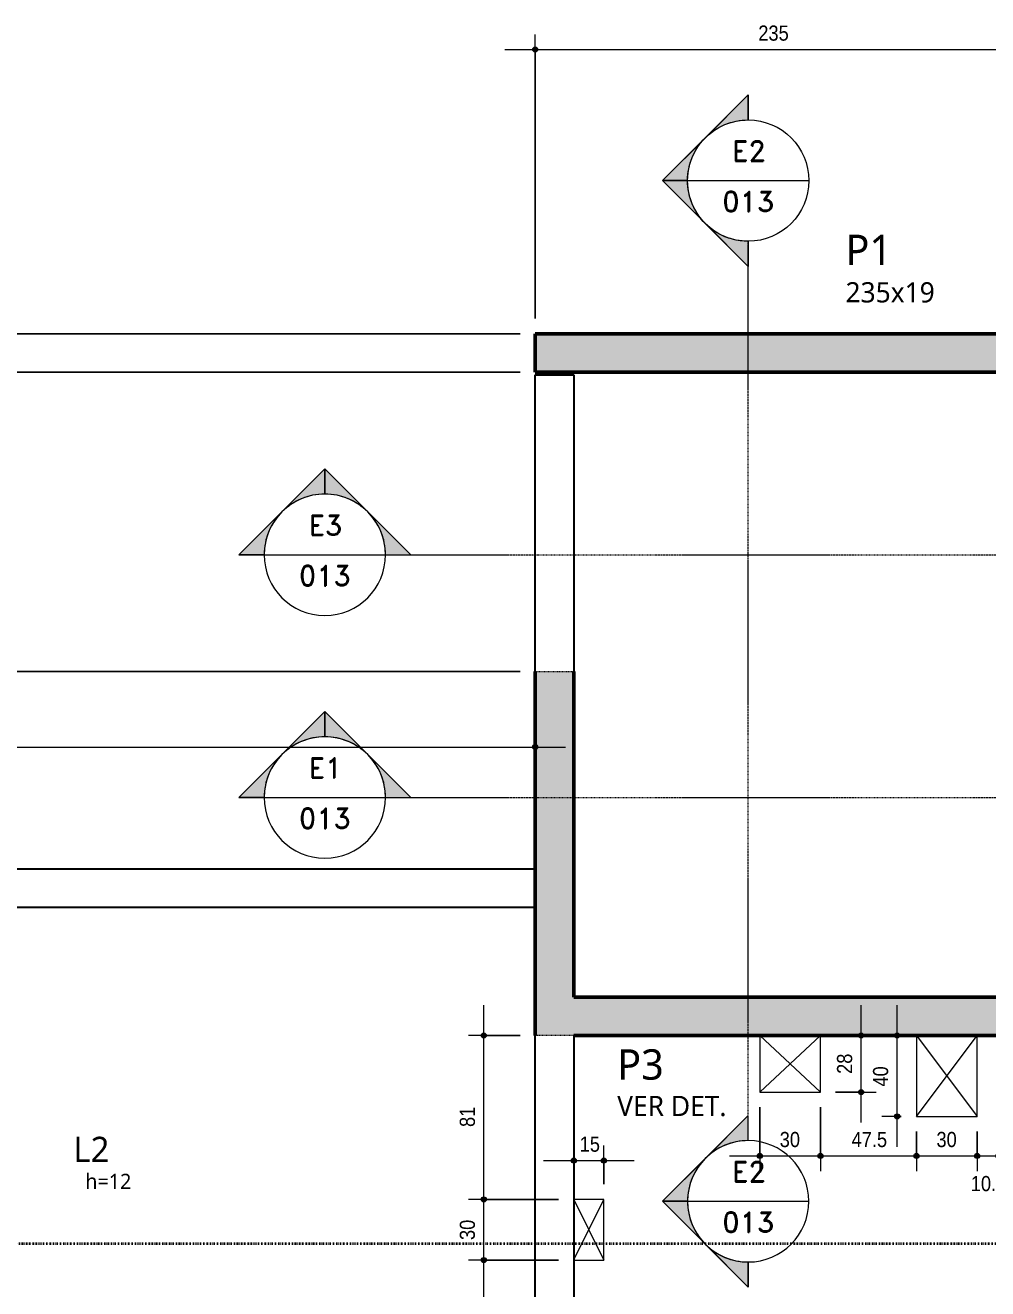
# Model space of a CAD drawing. Header units: centimetres. Extents: x -1968 to 25888, y -1244 to 84208.
# Drawn here: x -547 to -71, y 202 to 826 of the extents above; entities that cross this region are included whole.
import ezdxf

# ---------------------------------------------------------------- set-up
doc = ezdxf.new("R2010")
doc.units = ezdxf.units.CM
for name, pattern in [('Centro de 6 mm', [1.32, 0.6, -0.24, 0.24, -0.24]), ('Dash dot', [1.5875, 0.635, -0.47625, 0, -0.47625]), ('Traço', [0.635, 0.3175, -0.3175])]:
    doc.linetypes.add(name, pattern=pattern)
for name, color, linetype, lineweight in [('A-ANNO-DIMS', 7, 'Continuous', 9), ('A-ANNO-DIMS-50', 7, 'Continuous', 9), ('A-FLOR', 7, 'Continuous', 18), ('A-FLOR-IDEN', 7, 'Continuous', 9), ('G-ANNO-SYMB', 7, 'Continuous', 9), ('S-BEAM', 7, 'Continuous', 18), ('S-COLS', 7, 'Continuous', 18), ('S-COLS-HDLN', 7, 'Traço', 18), ('S-COLS-IDEN', 7, 'Continuous', 9), ('S-GRID', 7, 'Continuous', 9)]:
    doc.layers.add(name, color=color, linetype=linetype, lineweight=lineweight)
doc.styles.add('Fira Sans', font='', dxfattribs={"width": 0.9, "height": 7.5})
doc.styles.add('Gadugi', font='gadugi.ttf', dxfattribs={"height": 10})
doc.styles.add('Gadugi_1', font='gadugi.ttf', dxfattribs={"height": 15})
doc.styles.add('Gadugi_2', font='gadugi.ttf', dxfattribs={"height": 7.5})
doc.styles.add('Gadugi_3', font='gadugi.ttf', dxfattribs={"height": 12.5})
doc.styles.add('Gadugi_4', font='gadugi.ttf', dxfattribs={"height": 0.2})
doc.styles.add('RomanD', font='romand__.ttf', dxfattribs={"height": 10})
doc.styles.get('Fira Sans').set_extended_font_data('Fira Sans')
doc.dimstyles.new('PED_R80_1_5mm_ACIMA_As_ESQ__R00', dxfattribs={"dimscale": 30.48, "dimtxt": 10.229846, "dimasz": 0.328084, "dimexe": 0.246063, "dimexo": 0.246063, "dimgap": 0.049213, "dimtad": 1, "dimdec": 1, "dimrnd": 0.5, "dimdsep": 46, "dimtxsty": 'Fira Sans', "dimblk1": 'DOTSMALL', "dimblk2": 'DOTSMALL', "dimsah": 1, "dimcen": 0.09, "dimdle": 0.492126, "dimazin": 0, "dimtfac": 1, "dimtdec": 4, "dimtix": 1, "dimtmove": 0, "dimatfit": 3, "dimfxl": 1, "dimtvp": 1, "dimtolj": 1, "dimtzin": 0, "dimarcsym": 2})
doc.dimstyles.new('PED_R80_1_5mm_ACIMA_As_ESQ__R00_1', dxfattribs={"dimscale": 30.48, "dimtxt": 10.229846, "dimasz": 0.328084, "dimexe": 0.246063, "dimexo": 0.246063, "dimgap": 0.049213, "dimtad": 1, "dimdec": 1, "dimrnd": 0.5, "dimdsep": 46, "dimtxsty": 'Fira Sans', "dimblk1": 'DOTSMALL', "dimblk2": 'DOTSMALL', "dimsah": 1, "dimcen": 0.09, "dimdle": 0.492126, "dimazin": 0, "dimtfac": 1, "dimtdec": 4, "dimtix": 1, "dimtmove": 2, "dimatfit": 3, "dimfxl": 1, "dimtvp": 1, "dimtolj": 1, "dimtzin": 0, "dimarcsym": 2})

# ---------------------------------------------------------------- blocks, each defined once
blk = doc.blocks.new('PED_TAG_PILAR_R03 - PILAR VER DET_-2523782-PL100 - FORMA DO PAVIMENTO TIPO')
at = {"layer": 'S-COLS-IDEN', "insert": (0.115, -0.625), "char_height": 0.2, "width": 1.37089, "attachment_point": 1, "style": 'Gadugi_4'}
blk.add_mtext('VER DET.', dxfattribs=at)
blk = doc.blocks.new('Corte - M_Cabeça do corte - Preenchida-2060824-PL100 - FORMA DO PAVIMENTO TIPO')
at = {"layer": 'G-ANNO-SYMB'}
h = blk.add_hatch(color=256, dxfattribs=at)
edge = h.paths.add_edge_path(flags=0)
edge.add_line((-0.6, 0.849), (-0.6, 0.6))
edge.add_arc((-0.6, 0), 0.6, 90, 135)
edge.add_line((-1.024, 0.424), (-0.6, 0.849))
h = blk.add_hatch(color=256, dxfattribs=at)
edge = h.paths.add_edge_path(flags=0)
edge.add_line((-0.6, 0.849), (-0.176, 0.424))
edge.add_arc((-0.6, 0), 0.6, 45, 90)
edge.add_line((-0.6, 0.6), (-0.6, 0.849))
h = blk.add_hatch(color=256, dxfattribs=at)
edge = h.paths.add_edge_path(flags=0)
edge.add_line((-1.449, 0), (-1.024, 0.424))
edge.add_arc((-0.6, 0), 0.6, 135, 180)
edge.add_line((-1.2, 0), (-1.449, 0))
h = blk.add_hatch(color=256, dxfattribs=at)
edge = h.paths.add_edge_path(flags=0)
edge.add_line((0.249, 0), (0, 0))
edge.add_arc((-0.6, 0), 0.6, 360, 405)
edge.add_line((-0.176, 0.424), (0.249, 0))
for p, q in [((-0.6, 0.849), (-1.449, 0)), ((-0.6, 0.849), (-1.024, 0.424)), ((-0.6, 0.849), (0.249, 0)), ((-0.6, 0.6), (-0.6, 0.849)), ((-0.6, 0.849), (-0.6, 0.6)), ((-0.176, 0.424), (-0.6, 0.849)), ((-1.024, 0.424), (-1.449, 0)), ((0.249, 0), (-0.176, 0.424)), ((-1.449, 0), (-1.2, 0)), ((0, 0), (0.249, 0)), ((-1.2, 0), (-1.449, 0)), ((0, 0), (0.249, 0))]:
    blk.add_line(p, q, dxfattribs=at)
for start, end in [(360, 180), (90, 135), (45, 90), (135, 180), (360, 45), (180, 360)]:
    blk.add_arc((-0.6, 0), 0.6, start, end, dxfattribs=at)
blk = doc.blocks.new('DIMBLOCK27-PL100 - FORMA DO PAVIMENTO TIPO')
at = {"layer": 'A-ANNO-DIMS-50', "true_color": 0x000032}
h = blk.add_hatch(color=178, dxfattribs=at)
edge = h.paths.add_edge_path(flags=0)
edge.add_arc((-555.81, 506.75), 1.25, 0, 360)
h = blk.add_hatch(color=178, dxfattribs=at)
edge = h.paths.add_edge_path(flags=0)
edge.add_arc((-555.81, 409.25), 1.25, 0, 360)
at = {"layer": 'A-ANNO-DIMS-50', "color": 178, "true_color": 0x000032}
for p, q in [((-302.5, 506.75), (-563.31, 506.75)), ((-555.81, 409.25), (-555.81, 506.75)), ((-555.81, 506.75), (-302.5, 506.75)), ((-550.08, 409.25), (-563.31, 409.25)), ((-555.81, 409.25), (-550.08, 409.25))]:
    blk.add_line(p, q, dxfattribs=at)
for centre in [(-555.81, 506.75), (-555.81, 409.25)]:
    blk.add_circle(centre, 1.25, dxfattribs=at)
at = {"layer": 'A-ANNO-DIMS-50', "color": 0, "insert": (-567.7, 449.67), "char_height": 7.5, "width": 19.9875, "attachment_point": 1, "rotation": 90, "line_spacing_factor": 1.049215, "style": 'Fira Sans'}
blk.add_mtext('97.5', dxfattribs=at)
blk = doc.blocks.new('_DotSmall')
at = {"color": 0, "linetype": 'ByBlock', "const_width": 0.5}
blk.add_lwpolyline([(-0.0625, 0, 1), (0.0625, 0, 1)], format="xyb", close=True, dxfattribs=at)
blk = doc.blocks.new('DIMBLOCK28-PL100 - FORMA DO PAVIMENTO TIPO')
at = {"layer": 'A-ANNO-DIMS-50', "true_color": 0x000032}
h = blk.add_hatch(color=178, dxfattribs=at)
edge = h.paths.add_edge_path(flags=0)
edge.add_arc((-555.81, 654.75), 1.25, 0, 360)
h = blk.add_hatch(color=178, dxfattribs=at)
edge = h.paths.add_edge_path(flags=0)
edge.add_arc((-555.81, 506.75), 1.25, 0, 360)
at = {"layer": 'A-ANNO-DIMS-50', "color": 178, "true_color": 0x000032}
for p, q in [((-302.5, 654.75), (-563.31, 654.75)), ((-555.81, 506.75), (-555.81, 654.75)), ((-555.81, 654.75), (-302.5, 654.75)), ((-302.5, 506.75), (-563.31, 506.75)), ((-555.81, 506.75), (-302.5, 506.75))]:
    blk.add_line(p, q, dxfattribs=at)
for centre in [(-555.81, 654.75), (-555.81, 506.75)]:
    blk.add_circle(centre, 1.25, dxfattribs=at)
at = {"layer": 'A-ANNO-DIMS-50', "color": 0, "insert": (-567.7, 573.47), "char_height": 7.5, "width": 17.4694, "attachment_point": 1, "rotation": 90, "line_spacing_factor": 1.049215, "style": 'Fira Sans'}
blk.add_mtext('148', dxfattribs=at)
blk = doc.blocks.new('DIMBLOCK29-PL100 - FORMA DO PAVIMENTO TIPO')
at = {"layer": 'A-ANNO-DIMS-50', "true_color": 0x000032}
h = blk.add_hatch(color=178, dxfattribs=at)
edge = h.paths.add_edge_path(flags=0)
edge.add_arc((-555.81, 673.75), 1.25, 0, 360)
h = blk.add_hatch(color=178, dxfattribs=at)
edge = h.paths.add_edge_path(flags=0)
edge.add_arc((-555.81, 654.75), 1.25, 0, 360)
at = {"layer": 'A-ANNO-DIMS-50', "color": 178, "true_color": 0x000032}
for p, q in [((-555.81, 654.75), (-555.81, 688.75)), ((-302.5, 673.75), (-563.31, 673.75)), ((-555.81, 673.75), (-302.5, 673.75)), ((-302.5, 654.75), (-563.31, 654.75)), ((-555.81, 654.75), (-302.5, 654.75))]:
    blk.add_line(p, q, dxfattribs=at)
for centre in [(-555.81, 673.75), (-555.81, 654.75)]:
    blk.add_circle(centre, 1.25, dxfattribs=at)
at = {"layer": 'A-ANNO-DIMS-50', "color": 0, "insert": (-567.7, 659.59), "char_height": 7.5, "width": 11.1741, "attachment_point": 1, "rotation": 90, "line_spacing_factor": 1.049215, "style": 'Fira Sans'}
blk.add_mtext('19', dxfattribs=at)
blk = doc.blocks.new('DIMBLOCK79-PL100 - FORMA DO PAVIMENTO TIPO')
at = {"layer": 'A-ANNO-DIMS-50', "true_color": 0x000032}
h = blk.add_hatch(color=178, dxfattribs=at)
edge = h.paths.add_edge_path(flags=0)
edge.add_arc((-1006.5, 469.4), 1.25, 0, 360)
h = blk.add_hatch(color=178, dxfattribs=at)
edge = h.paths.add_edge_path(flags=0)
edge.add_arc((-295, 469.4), 1.25, 0, 360)
at = {"layer": 'A-ANNO-DIMS-50', "color": 178, "true_color": 0x000032}
for p, q in [((-1006.5, 463.66), (-1006.5, 476.9)), ((-295, 463.66), (-295, 476.9)), ((-1006.5, 469.4), (-280, 469.4)), ((-1006.5, 469.4), (-1006.5, 463.66)), ((-295, 469.4), (-295, 463.66))]:
    blk.add_line(p, q, dxfattribs=at)
for centre in [(-1006.5, 469.4), (-295, 469.4)]:
    blk.add_circle(centre, 1.25, dxfattribs=at)
at = {"layer": 'A-ANNO-DIMS-50', "color": 0, "insert": (-660.72, 481.28), "char_height": 7.5, "width": 23.9221, "attachment_point": 1, "line_spacing_factor": 1.049215, "style": 'Fira Sans'}
blk.add_mtext('711.5', dxfattribs=at)
blk = doc.blocks.new('DIMBLOCK80-PL100 - FORMA DO PAVIMENTO TIPO')
at = {"layer": 'A-ANNO-DIMS-50', "true_color": 0x000032}
h = blk.add_hatch(color=178, dxfattribs=at)
edge = h.paths.add_edge_path(flags=0)
edge.add_arc((-295, 814.3), 1.25, 0, 360)
h = blk.add_hatch(color=178, dxfattribs=at)
edge = h.paths.add_edge_path(flags=0)
edge.add_arc((-60, 814.3), 1.25, 0, 360)
at = {"layer": 'A-ANNO-DIMS-50', "color": 178, "true_color": 0x000032}
for p, q in [((-295, 681.25), (-295, 821.8)), ((-60, 681.25), (-60, 821.8)), ((-310, 814.3), (-60, 814.3)), ((-295, 814.3), (-295, 681.25)), ((-60, 814.3), (-60, 681.25))]:
    blk.add_line(p, q, dxfattribs=at)
for centre in [(-295, 814.3), (-60, 814.3)]:
    blk.add_circle(centre, 1.25, dxfattribs=at)
at = {"layer": 'A-ANNO-DIMS-50', "color": 0, "insert": (-184.71, 826.18), "char_height": 7.5, "width": 17.312, "attachment_point": 1, "line_spacing_factor": 1.049215, "style": 'Fira Sans'}
blk.add_mtext('235', dxfattribs=at)
blk = doc.blocks.new('DIMBLOCK201-PL100 - FORMA DO PAVIMENTO TIPO')
at = {"layer": 'A-ANNO-DIMS-50', "true_color": 0x000032}
h = blk.add_hatch(color=178, dxfattribs=at)
edge = h.paths.add_edge_path(flags=0)
edge.add_arc((-320.47, 215.73), 1.25, 0, 360)
h = blk.add_hatch(color=178, dxfattribs=at)
edge = h.paths.add_edge_path(flags=0)
edge.add_arc((-320.47, 163.73), 1.25, 0, 360)
at = {"layer": 'A-ANNO-DIMS-50', "color": 178, "true_color": 0x000032}
for p, q in [((-283.5, 215.73), (-327.97, 215.73)), ((-320.47, 163.73), (-320.47, 215.73)), ((-320.47, 215.73), (-283.5, 215.73)), ((-283.5, 163.73), (-327.97, 163.73)), ((-320.47, 163.73), (-283.5, 163.73))]:
    blk.add_line(p, q, dxfattribs=at)
for centre in [(-320.47, 215.73), (-320.47, 163.73)]:
    blk.add_circle(centre, 1.25, dxfattribs=at)
at = {"layer": 'A-ANNO-DIMS-50', "color": 0, "insert": (-332.35, 184.95), "char_height": 7.5, "width": 11.4889, "attachment_point": 1, "rotation": 90, "line_spacing_factor": 1.049215, "style": 'Fira Sans'}
blk.add_mtext('52', dxfattribs=at)
blk = doc.blocks.new('DIMBLOCK202-PL100 - FORMA DO PAVIMENTO TIPO')
at = {"layer": 'A-ANNO-DIMS-50', "true_color": 0x000032}
h = blk.add_hatch(color=178, dxfattribs=at)
edge = h.paths.add_edge_path(flags=0)
edge.add_arc((-320.47, 245.73), 1.25, 0, 360)
h = blk.add_hatch(color=178, dxfattribs=at)
edge = h.paths.add_edge_path(flags=0)
edge.add_arc((-320.47, 215.73), 1.25, 0, 360)
at = {"layer": 'A-ANNO-DIMS-50', "color": 178, "true_color": 0x000032}
for p, q in [((-283.5, 245.73), (-327.97, 245.73)), ((-320.47, 215.73), (-320.47, 245.73)), ((-320.47, 245.73), (-283.5, 245.73)), ((-283.5, 215.73), (-327.97, 215.73)), ((-320.47, 215.73), (-283.5, 215.73))]:
    blk.add_line(p, q, dxfattribs=at)
for centre in [(-320.47, 245.73), (-320.47, 215.73)]:
    blk.add_circle(centre, 1.25, dxfattribs=at)
at = {"layer": 'A-ANNO-DIMS-50', "color": 0, "insert": (-332.35, 225.62), "char_height": 7.5, "width": 12.2758, "attachment_point": 1, "rotation": 90, "line_spacing_factor": 1.049215, "style": 'Fira Sans'}
blk.add_mtext('30', dxfattribs=at)
blk = doc.blocks.new('DIMBLOCK203-PL100 - FORMA DO PAVIMENTO TIPO')
at = {"layer": 'A-ANNO-DIMS-50', "true_color": 0x000032}
h = blk.add_hatch(color=178, dxfattribs=at)
edge = h.paths.add_edge_path(flags=0)
edge.add_arc((-320.47, 326.75), 1.25, 0, 360)
h = blk.add_hatch(color=178, dxfattribs=at)
edge = h.paths.add_edge_path(flags=0)
edge.add_arc((-320.47, 245.73), 1.25, 0, 360)
at = {"layer": 'A-ANNO-DIMS-50', "color": 178, "true_color": 0x000032}
for p, q in [((-320.47, 245.73), (-320.47, 341.75)), ((-302.5, 326.75), (-327.97, 326.75)), ((-320.47, 326.75), (-302.5, 326.75)), ((-283.5, 245.73), (-327.97, 245.73)), ((-320.47, 245.73), (-283.5, 245.73))]:
    blk.add_line(p, q, dxfattribs=at)
for centre in [(-320.47, 326.75), (-320.47, 245.73)]:
    blk.add_circle(centre, 1.25, dxfattribs=at)
at = {"layer": 'A-ANNO-DIMS-50', "color": 0, "insert": (-332.35, 281.52), "char_height": 7.5, "width": 11.3315, "attachment_point": 1, "rotation": 90, "line_spacing_factor": 1.049215, "style": 'Fira Sans'}
blk.add_mtext('81', dxfattribs=at)
blk = doc.blocks.new('DIMBLOCK204-PL100 - FORMA DO PAVIMENTO TIPO')
at = {"layer": 'A-ANNO-DIMS-50', "true_color": 0x000032}
h = blk.add_hatch(color=178, dxfattribs=at)
edge = h.paths.add_edge_path(flags=0)
edge.add_arc((-276, 264.89), 1.25, 0, 360)
h = blk.add_hatch(color=178, dxfattribs=at)
edge = h.paths.add_edge_path(flags=0)
edge.add_arc((-261.02, 264.89), 1.25, 0, 360)
at = {"layer": 'A-ANNO-DIMS-50', "color": 178, "true_color": 0x000032}
for p, q in [((-276, 259.16), (-276, 272.39)), ((-261.02, 253.23), (-261.02, 272.39)), ((-291, 264.89), (-246.02, 264.89)), ((-276, 264.89), (-276, 259.16)), ((-261.02, 264.89), (-261.02, 253.23))]:
    blk.add_line(p, q, dxfattribs=at)
for centre in [(-276, 264.89), (-261.02, 264.89)]:
    blk.add_circle(centre, 1.25, dxfattribs=at)
at = {"layer": 'A-ANNO-DIMS-50', "color": 0, "insert": (-273.04, 276.78), "char_height": 7.5, "width": 10.8594, "attachment_point": 1, "rotation": 0, "line_spacing_factor": 1.049215, "style": 'Fira Sans'}
blk.add_mtext('15', dxfattribs=at)
blk = doc.blocks.new('DIMBLOCK205-PL100 - FORMA DO PAVIMENTO TIPO')
at = {"layer": 'A-ANNO-DIMS-50', "true_color": 0x000032}
h = blk.add_hatch(color=178, dxfattribs=at)
edge = h.paths.add_edge_path(flags=0)
edge.add_arc((-184, 267.19), 1.25, 0, 360)
h = blk.add_hatch(color=178, dxfattribs=at)
edge = h.paths.add_edge_path(flags=0)
edge.add_arc((-154, 267.19), 1.25, 0, 360)
at = {"layer": 'A-ANNO-DIMS-50', "color": 178, "true_color": 0x000032}
for p, q in [((-184, 291.25), (-184, 259.69)), ((-184, 267.19), (-184, 291.25)), ((-154, 291.25), (-154, 259.69)), ((-154, 267.19), (-154, 291.25)), ((-199, 267.19), (-154, 267.19))]:
    blk.add_line(p, q, dxfattribs=at)
for centre in [(-184, 267.19), (-154, 267.19)]:
    blk.add_circle(centre, 1.25, dxfattribs=at)
at = {"layer": 'A-ANNO-DIMS-50', "color": 0, "insert": (-174.12, 279.08), "char_height": 7.5, "width": 12.2758, "attachment_point": 1, "line_spacing_factor": 1.049215, "style": 'Fira Sans'}
blk.add_mtext('30', dxfattribs=at)
blk = doc.blocks.new('DIMBLOCK206-PL100 - FORMA DO PAVIMENTO TIPO')
at = {"layer": 'A-ANNO-DIMS-50', "true_color": 0x000032}
h = blk.add_hatch(color=178, dxfattribs=at)
edge = h.paths.add_edge_path(flags=0)
edge.add_arc((-154, 267.19), 1.25, 0, 360)
h = blk.add_hatch(color=178, dxfattribs=at)
edge = h.paths.add_edge_path(flags=0)
edge.add_arc((-106.51, 267.19), 1.25, 0, 360)
at = {"layer": 'A-ANNO-DIMS-50', "color": 178, "true_color": 0x000032}
for p, q in [((-154, 291.25), (-154, 259.69)), ((-154, 267.19), (-154, 291.25)), ((-106.51, 279.25), (-106.51, 259.69)), ((-106.51, 267.19), (-106.51, 279.25)), ((-154, 267.19), (-106.51, 267.19))]:
    blk.add_line(p, q, dxfattribs=at)
for centre in [(-154, 267.19), (-106.51, 267.19)]:
    blk.add_circle(centre, 1.25, dxfattribs=at)
at = {"layer": 'A-ANNO-DIMS-50', "color": 0, "insert": (-138.58, 279.08), "char_height": 7.5, "width": 19.9875, "attachment_point": 1, "line_spacing_factor": 1.049215, "style": 'Fira Sans'}
blk.add_mtext('47.5', dxfattribs=at)
blk = doc.blocks.new('DIMBLOCK207-PL100 - FORMA DO PAVIMENTO TIPO')
at = {"layer": 'A-ANNO-DIMS-50', "true_color": 0x000032}
h = blk.add_hatch(color=178, dxfattribs=at)
edge = h.paths.add_edge_path(flags=0)
edge.add_arc((-106.51, 267.19), 1.25, 0, 360)
h = blk.add_hatch(color=178, dxfattribs=at)
edge = h.paths.add_edge_path(flags=0)
edge.add_arc((-76.51, 267.19), 1.25, 0, 360)
at = {"layer": 'A-ANNO-DIMS-50', "color": 178, "true_color": 0x000032}
for p, q in [((-106.51, 279.25), (-106.51, 259.69)), ((-106.51, 267.19), (-106.51, 279.25)), ((-76.51, 279.25), (-76.51, 259.69)), ((-76.51, 267.19), (-76.51, 279.25)), ((-106.51, 267.19), (-76.51, 267.19))]:
    blk.add_line(p, q, dxfattribs=at)
for centre in [(-106.51, 267.19), (-76.51, 267.19)]:
    blk.add_circle(centre, 1.25, dxfattribs=at)
at = {"layer": 'A-ANNO-DIMS-50', "color": 0, "insert": (-96.62, 279.08), "char_height": 7.5, "width": 12.2758, "attachment_point": 1, "line_spacing_factor": 1.049215, "style": 'Fira Sans'}
blk.add_mtext('30', dxfattribs=at)
blk = doc.blocks.new('DIMBLOCK208-PL100 - FORMA DO PAVIMENTO TIPO')
at = {"layer": 'A-ANNO-DIMS-50', "true_color": 0x000032}
h = blk.add_hatch(color=178, dxfattribs=at)
edge = h.paths.add_edge_path(flags=0)
edge.add_arc((-76.51, 267.19), 1.25, 0, 360)
h = blk.add_hatch(color=178, dxfattribs=at)
edge = h.paths.add_edge_path(flags=0)
edge.add_arc((-66.01, 267.19), 1.25, 0, 360)
at = {"layer": 'A-ANNO-DIMS-50', "color": 178, "true_color": 0x000032}
for p, q in [((-76.51, 279.25), (-76.51, 259.69)), ((-76.51, 267.19), (-76.51, 279.25)), ((-66.01, 280.24), (-66.01, 259.69)), ((-66.01, 267.19), (-66.01, 280.24)), ((-76.51, 267.19), (-66.01, 267.19))]:
    blk.add_line(p, q, dxfattribs=at)
for centre in [(-76.51, 267.19), (-66.01, 267.19)]:
    blk.add_circle(centre, 1.25, dxfattribs=at)
at = {"layer": 'A-ANNO-DIMS-50', "color": 0, "insert": (-79.65, 257.29), "char_height": 7.5, "width": 20.1449, "attachment_point": 1, "line_spacing_factor": 1.049215, "style": 'Fira Sans'}
blk.add_mtext('10.5', dxfattribs=at)
blk = doc.blocks.new('DIMBLOCK213-PL100 - FORMA DO PAVIMENTO TIPO')
at = {"layer": 'A-ANNO-DIMS-50', "true_color": 0x000032}
h = blk.add_hatch(color=178, dxfattribs=at)
edge = h.paths.add_edge_path(flags=0)
edge.add_arc((-133.91, 326.75), 1.25, 0, 360)
h = blk.add_hatch(color=178, dxfattribs=at)
edge = h.paths.add_edge_path(flags=0)
edge.add_arc((-133.91, 298.75), 1.25, 0, 360)
at = {"layer": 'A-ANNO-DIMS-50', "color": 178, "true_color": 0x000032}
for p, q in [((-133.91, 283.75), (-133.91, 341.75)), ((-128.18, 326.75), (-141.41, 326.75)), ((-133.91, 326.75), (-128.18, 326.75)), ((-146.5, 298.75), (-126.41, 298.75)), ((-133.91, 298.75), (-146.5, 298.75))]:
    blk.add_line(p, q, dxfattribs=at)
for centre in [(-133.91, 326.75), (-133.91, 298.75)]:
    blk.add_circle(centre, 1.25, dxfattribs=at)
at = {"layer": 'A-ANNO-DIMS-50', "color": 0, "insert": (-145.8, 307.77), "char_height": 7.5, "width": 11.9611, "attachment_point": 1, "rotation": 90, "line_spacing_factor": 1.049215, "style": 'Fira Sans'}
blk.add_mtext('28', dxfattribs=at)
blk = doc.blocks.new('DIMBLOCK214-PL100 - FORMA DO PAVIMENTO TIPO')
at = {"layer": 'A-ANNO-DIMS-50', "true_color": 0x000032}
h = blk.add_hatch(color=178, dxfattribs=at)
edge = h.paths.add_edge_path(flags=0)
edge.add_arc((-116.11, 326.75), 1.25, 0, 360)
h = blk.add_hatch(color=178, dxfattribs=at)
edge = h.paths.add_edge_path(flags=0)
edge.add_arc((-116.11, 286.75), 1.25, 0, 360)
at = {"layer": 'A-ANNO-DIMS-50', "color": 178, "true_color": 0x000032}
for p, q in [((-116.11, 271.75), (-116.11, 341.75)), ((-110.38, 326.75), (-123.61, 326.75)), ((-116.11, 326.75), (-110.38, 326.75)), ((-114.01, 286.75), (-123.61, 286.75)), ((-116.11, 286.75), (-114.01, 286.75))]:
    blk.add_line(p, q, dxfattribs=at)
for centre in [(-116.11, 326.75), (-116.11, 286.75)]:
    blk.add_circle(centre, 1.25, dxfattribs=at)
at = {"layer": 'A-ANNO-DIMS-50', "color": 0, "insert": (-128, 301.5), "char_height": 7.5, "width": 12.5906, "attachment_point": 1, "rotation": 90, "line_spacing_factor": 1.049215, "style": 'Fira Sans'}
blk.add_mtext('40', dxfattribs=at)

msp = doc.modelspace()

# ---------------------------------------------------------------- hatches: boundary and pattern name
at = {"layer": 'S-COLS', "true_color": 0x808080}
for points in [[(-60, 654.75), (-60, 673.75), (-295, 673.75), (-295, 654.75)], [(-276, 326.75), (-60, 326.75), (-60, 345.75), (-276, 345.75), (-276, 506.75), (-295, 506.75), (-295, 326.75)]]:
    msp.add_hatch(color=8, dxfattribs=at).paths.add_polyline_path(points, flags=0)

# ---------------------------------------------------------------- linework, layer by layer
at = {"lineweight": 18}
for p, q in [((-154, 326.75), (-184, 298.75)), ((-184, 326.75), (-154, 298.75)), ((-106.51, 286.75), (-76.51, 326.75)), ((-106.51, 326.75), (-76.51, 286.75)), ((-276, 215.79), (-261.03, 245.72)), ((-276, 245.68), (-261.03, 215.74))]:
    msp.add_line(p, q, dxfattribs=at)
at = {"linetype": 'Traço', "lineweight": 18}
for p, q in [((-276.02, 245.73), (-276, 245.7)), ((-276.02, 215.73), (-276, 215.77))]:
    msp.add_line(p, q, dxfattribs=at)
at = {"layer": 'A-FLOR'}
for p, q in [((-184, 326.75), (-184, 298.75)), ((-154, 298.75), (-154, 326.75)), ((-106.51, 326.75), (-106.51, 286.75)), ((-76.51, 286.75), (-76.51, 326.75)), ((-184, 298.75), (-154, 298.75)), ((-106.51, 286.75), (-76.51, 286.75)), ((-261.02, 245.73), (-276, 245.73)), ((-261.02, 215.73), (-261.02, 245.73)), ((-276, 215.73), (-261.02, 215.73))]:
    msp.add_line(p, q, dxfattribs=at)
at = {"layer": 'G-ANNO-SYMB'}
for p, q in [((-219.7, 749.48), (-159.7, 749.48)), ((-429.05, 564.47), (-369.05, 564.47)), ((-429.05, 444.47), (-369.05, 444.47)), ((-219.7, 244.77), (-159.7, 244.77))]:
    msp.add_line(p, q, dxfattribs=at)
at = {"layer": 'G-ANNO-SYMB', "linetype": 'Centro de 6 mm'}
for p, q in [((-189.7, 274.77), (-189.7, 719.48)), ((-369.05, 564.47), (362.27, 564.47)), ((-369.05, 444.47), (362.27, 444.47))]:
    msp.add_line(p, q, dxfattribs=at)
at = {"layer": 'S-BEAM', "lineweight": 25}
for p, q in [((-295, 653.48), (-276, 653.48)), ((-295, 506.75), (-295, 653.48)), ((-276, 653.48), (-276, 506.75)), ((-1120.5, 409.25), (-295, 409.25)), ((-700, 390.25), (-295, 390.25)), ((-295, 13.75), (-295, 326.75)), ((-276, 326.75), (-276, 13.75))]:
    msp.add_line(p, q, dxfattribs=at)
at = {"layer": 'S-COLS', "lineweight": 50}
for p, q in [((-295, 654.75), (-295, 673.75)), ((-295, 673.75), (-60, 673.75)), ((-60, 654.75), (-295, 654.75)), ((-295, 326.75), (-295, 506.75)), ((-276, 506.75), (-276, 345.75)), ((-276, 345.75), (-60, 345.75)), ((-60, 326.75), (-276, 326.75))]:
    msp.add_line(p, q, dxfattribs=at)
at = {"layer": 'S-COLS-HDLN'}
for p, q in [((-295, 506.75), (-276, 506.75)), ((-276, 326.75), (-295, 326.75))]:
    msp.add_line(p, q, dxfattribs=at)
at = {"layer": 'S-GRID', "color": 114, "linetype": 'Dash dot', "lineweight": 35, "true_color": 0x00b050}
msp.add_line((1777.37, 223.75), (-1902.74, 223.75), dxfattribs=at)

# ---------------------------------------------------------------- block references
at = {"layer": 'G-ANNO-SYMB', "extrusion": (0, 0, -1), "xscale": 49.99999999999998, "yscale": 49.99999999999998, "zscale": 49.99999999999998, "rotation": 270.0000000000002}
msp.add_blockref('Corte - M_Cabeça do corte - Preenchida-2060824-PL100 - FORMA DO PAVIMENTO TIPO', (189.7, 719.48), dxfattribs=at)
at = {"layer": 'G-ANNO-SYMB', "xscale": 49.99999999999998, "yscale": 49.99999999999998, "zscale": 49.99999999999998}
for p in [(-369.05, 564.47), (-369.05, 444.47)]:
    msp.add_blockref('Corte - M_Cabeça do corte - Preenchida-2060824-PL100 - FORMA DO PAVIMENTO TIPO', p, dxfattribs=at)
at = {"layer": 'G-ANNO-SYMB', "xscale": 49.99999999999998, "yscale": 49.99999999999998, "zscale": 49.99999999999998, "rotation": 90}
msp.add_blockref('Corte - M_Cabeça do corte - Preenchida-2060824-PL100 - FORMA DO PAVIMENTO TIPO', (-189.7, 274.77), dxfattribs=at)
at = {"layer": 'S-COLS-IDEN', "xscale": 49.99999999999998, "yscale": 49.99999999999998, "zscale": 49.99999999999998}
msp.add_blockref('PED_TAG_PILAR_R03 - PILAR VER DET_-2523782-PL100 - FORMA DO PAVIMENTO TIPO', (-260.22, 328.16), dxfattribs=at)

# ---------------------------------------------------------------- texts
at = {"layer": 'A-FLOR-IDEN', "attachment_point": 1}
for s, insert, char_height, width, style in [('L2', (-523.41, 276.68), 12.5, 21.6456, 'Gadugi_3'), ('h=12', (-517.52, 258.39), 7.5, 29.6624, 'Gadugi_2')]:
    msp.add_mtext(s, dxfattribs=dict(at, insert=insert, char_height=char_height, width=width, style=style))
at = {"layer": 'G-ANNO-SYMB', "char_height": 10, "attachment_point": 1, "style": 'RomanD'}
for s, insert, width in [('E2', (-197.74, 769.11), 22.0464), ('013', (-202.52, 744.16), 33.6709), ('E3', (-407.09, 584.09), 22.0464), ('013', (-411.87, 559.14), 33.6709), ('E1', (-407.09, 464.09), 22.0464), ('013', (-411.87, 439.14), 33.6709), ('E2', (-197.74, 264.4), 22.0464), ('013', (-202.52, 239.45), 33.6709)]:
    msp.add_mtext(s, dxfattribs=dict(at, insert=insert, width=width))
at = {"layer": 'S-COLS-IDEN', "attachment_point": 1}
for s, insert, char_height, width, style in [('P1', (-141.59, 722.74), 15, 28.4599, 'Gadugi_1'), ('235x19', (-141.59, 699.25), 10, 54.1139, 'Gadugi'), ('P3', (-254.47, 319.93), 15, 28.4599, 'Gadugi_1')]:
    msp.add_mtext(s, dxfattribs=dict(at, insert=insert, char_height=char_height, width=width, style=style))

# ---------------------------------------------------------------- dimensions: what is measured, and where the dimension line sits
at = {"layer": 'A-ANNO-DIMS', "color": 178, "true_color": 0x000032}
for base, p1, p2, override, picture, middle in [((-60, 814.3), (-295, 673.75), (-60, 673.75), {"dimpost": '<>', "dimfxl": 235}, 'DIMBLOCK80-PL100 - FORMA DO PAVIMENTO TIPO', (-177.5, 819.61)), ((-295, 469.4), (-1006.5, 471.16), (-295, 471.16), {"dimpost": '<>', "dimfxl": 711.500022}, 'DIMBLOCK79-PL100 - FORMA DO PAVIMENTO TIPO', (-650.75, 474.71)), ((-154, 267.19), (-184, 298.75), (-154, 298.75), {"dimpost": '<>', "dimfxl": 30.000001}, 'DIMBLOCK205-PL100 - FORMA DO PAVIMENTO TIPO', (-169, 272.51)), ((-106.51, 267.19), (-154, 298.75), (-106.51, 286.75), {"dimpost": '<>', "dimfxl": 48.984674}, 'DIMBLOCK206-PL100 - FORMA DO PAVIMENTO TIPO', (-130.25, 272.51)), ((-76.51, 267.19), (-106.51, 286.75), (-76.51, 286.75), {"dimpost": '<>', "dimfxl": 29.99963}, 'DIMBLOCK207-PL100 - FORMA DO PAVIMENTO TIPO', (-91.51, 272.51))]:
    dim = msp.add_linear_dim(base=base, p1=p1, p2=p2, dimstyle='PED_R80_1_5mm_ACIMA_As_ESQ__R00', override=override, dxfattribs=at)
    dim.commit()
    dim.dimension.update_dxf_attribs({"geometry": picture, "text_midpoint": middle})
for base, p1, p2, angle, override, picture, middle in [((-555.81, 673.75), (-295, 654.75), (-295, 673.75), 90, {"dimpost": '<>', "dimfxl": 19}, 'DIMBLOCK29-PL100 - FORMA DO PAVIMENTO TIPO', (-561.18, 664.25)), ((-555.81, 654.75), (-295, 506.75), (-295, 654.75), 90, {"dimpost": '<>', "dimfxl": 148.000002}, 'DIMBLOCK28-PL100 - FORMA DO PAVIMENTO TIPO', (-561.13, 580.75)), ((-555.81, 506.75), (-557.58, 409.25), (-295, 506.75), 90, {"dimpost": '<>', "dimfxl": 280.09571}, 'DIMBLOCK27-PL100 - FORMA DO PAVIMENTO TIPO', (-561.18, 458)), ((-320.47, 326.75), (-276, 245.73), (-295, 326.75), 90, {"dimpost": '<>', "dimfxl": 83.215579}, 'DIMBLOCK203-PL100 - FORMA DO PAVIMENTO TIPO', (-325.78, 286.24)), ((-133.91, 326.75), (-154, 298.75), (-135.68, 326.75), 90, {"dimpost": '<>', "dimfxl": 33.460609}, 'DIMBLOCK213-PL100 - FORMA DO PAVIMENTO TIPO', (-139.23, 312.75)), ((-116.11, 326.75), (-106.51, 286.75), (-117.88, 326.75), 90, {"dimpost": '<>', "dimfxl": 41.584709}, 'DIMBLOCK214-PL100 - FORMA DO PAVIMENTO TIPO', (-121.43, 306.75)), ((-261.02, 264.89), (-276, 266.66), (-261.02, 245.73), 0, {"dimpost": '<>', "dimfxl": 25.737581}, 'DIMBLOCK204-PL100 - FORMA DO PAVIMENTO TIPO', (-268.51, 270.21)), ((-320.47, 245.73), (-276, 215.73), (-276, 245.73), 90, {"dimpost": '<>', "dimfxl": 30}, 'DIMBLOCK202-PL100 - FORMA DO PAVIMENTO TIPO', (-325.78, 230.73)), ((-320.47, 215.73), (-276, 163.73), (-276, 215.73), 90, {"dimpost": '<>', "dimfxl": 51.998727}, 'DIMBLOCK201-PL100 - FORMA DO PAVIMENTO TIPO', (-325.78, 189.73))]:
    dim = msp.add_linear_dim(base=base, p1=p1, p2=p2, angle=angle, dimstyle='PED_R80_1_5mm_ACIMA_As_ESQ__R00', override=override, dxfattribs=at)
    dim.commit()
    dim.dimension.update_dxf_attribs({"geometry": picture, "text_midpoint": middle})
dim = msp.add_linear_dim(base=(-66.01, 267.19), p1=(-76.51, 286.75), p2=(-66.01, 287.74), dimstyle='PED_R80_1_5mm_ACIMA_As_ESQ__R00_1', override={"dimpost": '<>', "dimfxl": 10.54271}, dxfattribs=at)
dim.commit()
dim.dimension.update_dxf_attribs({"geometry": 'DIMBLOCK208-PL100 - FORMA DO PAVIMENTO TIPO', "text_midpoint": (-69.58, 252.29), "dimtype": 160})

doc.saveas('drawing.dxf')
